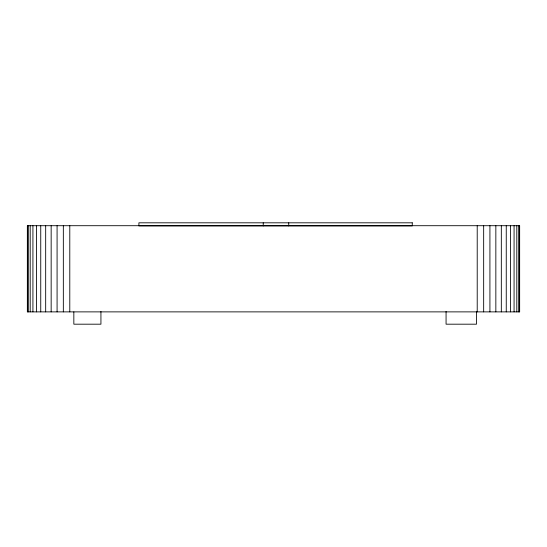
<?xml version="1.0" encoding="UTF-8"?>
<svg xmlns="http://www.w3.org/2000/svg" width="547" height="547" viewBox="0 0 547 547"><rect width="100%" height="100%" fill="white"/><g stroke="black" fill="none" stroke-linecap="round" stroke-linejoin="round"><path stroke-width="0.82" d="M519.404 225.706L519.404 311.879M518.679 225.706L518.679 311.879M516.806 225.706L516.806 311.879M514.071 225.706L514.071 311.879M510.529 225.706L510.529 311.879M506.255 225.706L506.255 311.879M501.326 225.706L501.326 311.879M495.842 225.706L495.842 311.879M489.921 225.706L489.921 311.879M483.664 225.706L483.664 311.879M477.216 225.706L477.216 311.879M476.485 311.879L476.485 324.186L446.065 324.186L446.065 311.455M288.741 222.814L288.741 225.89M263.223 222.814L263.223 225.89M100.935 311.455L100.935 324.186L73.838 324.186L73.838 311.879M69.79 225.706L69.79 311.879M63.336 225.706L63.336 311.879M57.079 225.706L57.079 311.879M51.158 225.706L51.158 311.879M45.674 225.706L45.674 311.879M40.745 225.706L40.745 311.879M36.464 225.706L36.464 311.879M32.923 225.706L32.923 311.879M30.194 225.706L30.194 311.879M28.321 225.706L28.321 311.879M27.548 225.706L27.548 311.879M412.26 222.814L138.904 222.814L138.904 225.89L412.26 225.89L412.26 222.814M519.65 225.706L27.35 225.706L27.35 311.879L519.65 311.879L519.65 225.706"/></g></svg>
